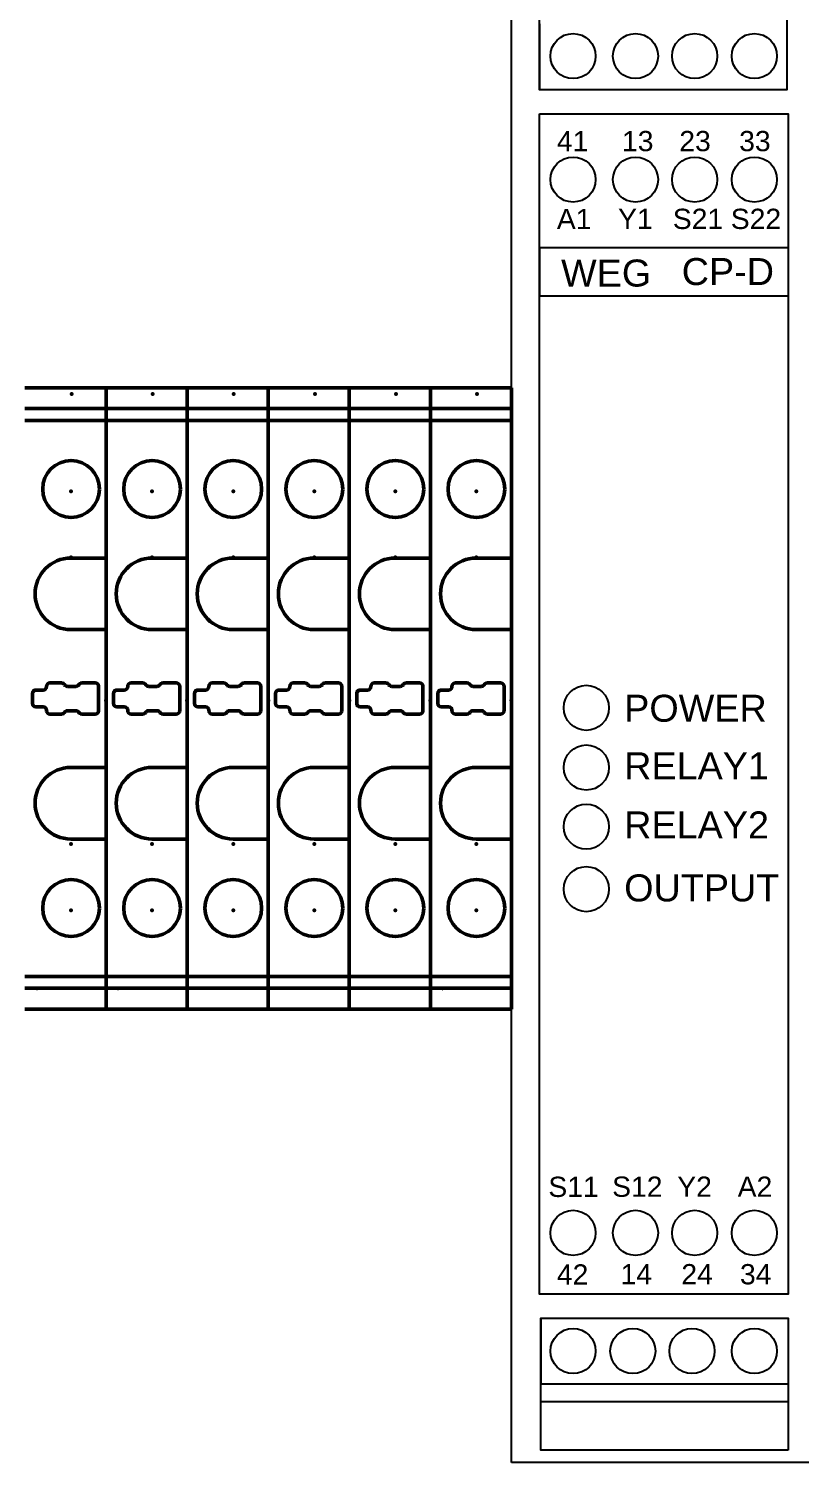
# Model space of a CAD drawing. Header units: millimetres. Extents: x -72 to 2978, y -1067 to 2817.
# Drawn here: x 552.5 to 609.6, y 728 to 834.1 of the extents above; entities that cross this region are included whole.
import ezdxf

# ---------------------------------------------------------------- set-up
doc = ezdxf.new("R2010")
doc.units = ezdxf.units.MM
doc.linetypes.add('Dashed', pattern=[2, 1, -1])
for name, color, linetype, lineweight in [('2d ConnectionPoints', 7, 'Continuous', 50), ('AM_0', 7, 'Continuous', 50), ('AM_4', 3, 'Continuous', 25), ('AM_9', 6, 'Dashed', 25)]:
    doc.layers.add(name, color=color, linetype=linetype, lineweight=lineweight)
doc.styles.get("Standard").update_dxf_attribs({"font": 'arial.ttf'})

msp = doc.modelspace()

# ---------------------------------------------------------------- linework, layer by layer
for p, q in [((588.23, 728), (588.23, 841.1)), ((590.3, 834.5), (590.3, 829.62)), ((590.29, 817.95), (608.71, 817.95)), ((590.3, 817.95), (590.3, 814.37)), ((590.29, 814.37), (608.71, 814.37)), ((588.23, 807.15), (588.23, 801.15)), ((588.23, 778.15), (588.23, 772.15)), ((590.4, 738.68), (590.4, 733.8)), ((608.7, 733.8), (590.4, 733.8)), ((608.7, 733.8), (608.7, 732.48)), ((608.7, 732.48), (590.4, 732.48)), ((610.73, 728), (588.23, 728))]:
    msp.add_line(p, q)
for points in [[(590.3, 839.39), (608.6, 839.39), (608.6, 829.62), (590.3, 829.62)], [(590.3, 827.84), (608.7, 827.84), (608.7, 740.45), (590.3, 740.45)], [(608.7, 728.91), (590.4, 728.91), (590.4, 738.68), (608.7, 738.68)]]:
    msp.add_lwpolyline(points, close=True)
for centre in [(592.79, 832.11), (597.41, 832.11), (601.79, 832.11), (606.21, 832.11), (592.79, 822.97), (597.41, 822.97), (601.79, 822.97), (606.21, 822.97), (593.77, 783.86), (593.77, 779.44), (593.77, 775.06), (593.77, 770.44), (592.79, 744.99), (597.41, 744.99), (601.79, 744.99), (606.21, 744.99), (592.79, 736.24), (597.21, 736.24), (601.59, 736.24), (606.21, 736.24)]:
    msp.add_circle(centre, 1.67)
at = {"layer": '2d ConnectionPoints'}
for p in [(555.68, 807.09), (555.68, 807.09), (561.68, 807.09), (561.68, 807.09), (567.68, 807.09), (567.68, 807.09), (573.68, 807.09), (573.68, 807.09), (579.68, 807.09), (579.68, 807.09), (585.68, 807.09), (585.68, 807.09), (555.64, 799.9), (555.64, 799.9), (561.64, 799.9), (561.64, 799.9), (567.64, 799.9), (567.64, 799.9), (573.64, 799.9), (573.64, 799.9), (579.64, 799.9), (579.64, 799.9), (585.64, 799.9), (585.64, 799.9), (555.64, 795.01), (561.64, 795.01), (567.64, 795.01), (573.64, 795.01), (579.64, 795.01), (585.64, 795.01), (558.23, 784.42), (558.23, 784.42), (558.23, 784.42), (558.23, 784.42), (558.23, 784.39), (558.23, 784.39), (558.23, 784.39), (558.23, 784.39), (564.23, 784.42), (564.23, 784.42), (564.23, 784.39), (564.23, 784.39), (570.23, 784.42), (570.23, 784.42), (570.23, 784.39), (570.23, 784.39), (576.23, 784.42), (576.23, 784.42), (576.23, 784.39), (576.23, 784.39), (582.23, 784.42), (582.23, 784.42), (582.23, 784.39), (582.23, 784.39), (588.23, 784.42), (588.23, 784.42), (555.64, 773.77), (561.64, 773.77), (567.64, 773.77), (573.64, 773.77), (579.64, 773.77), (585.64, 773.77), (555.64, 768.88), (555.64, 768.88), (561.64, 768.88), (561.64, 768.88), (567.64, 768.88), (567.64, 768.88), (573.64, 768.88), (573.64, 768.88), (579.64, 768.88), (579.64, 768.88), (585.64, 768.88), (585.64, 768.88)]:
    msp.add_point(p, dxfattribs=at)
at = {"layer": 'AM_0'}
for p, q in [((558.23, 807.55), (552.23, 807.55)), ((558.23, 807.55), (558.23, 761.56)), ((564.23, 807.55), (558.23, 807.55)), ((558.23, 807.55), (558.23, 761.56)), ((558.23, 807.55), (558.23, 761.56)), ((558.23, 807.55), (558.23, 761.56)), ((564.23, 807.55), (564.23, 761.56)), ((570.23, 807.55), (564.23, 807.55)), ((564.23, 807.55), (564.23, 761.56)), ((570.23, 807.55), (570.23, 761.56)), ((576.23, 807.55), (570.23, 807.55)), ((570.23, 807.55), (570.23, 761.56)), ((576.23, 807.55), (576.23, 761.56)), ((582.23, 807.55), (576.23, 807.55)), ((576.23, 807.55), (576.23, 761.56)), ((582.23, 807.55), (582.23, 761.56)), ((588.23, 807.55), (582.23, 807.55)), ((582.23, 807.55), (582.23, 761.56)), ((588.23, 807.55), (588.23, 761.56)), ((558.23, 806.01), (552.23, 806.01)), ((564.23, 806.01), (558.23, 806.01)), ((570.23, 806.01), (564.23, 806.01)), ((576.23, 806.01), (570.23, 806.01)), ((582.23, 806.01), (576.23, 806.01)), ((588.23, 806.01), (582.23, 806.01)), ((558.23, 805.13), (552.23, 805.13)), ((564.23, 805.13), (558.23, 805.13)), ((570.23, 805.13), (564.23, 805.13)), ((576.23, 805.13), (570.23, 805.13)), ((582.23, 805.13), (576.23, 805.13)), ((588.23, 805.13), (582.23, 805.13)), ((558.23, 794.95), (555.63, 794.95)), ((564.23, 794.95), (561.63, 794.95)), ((570.23, 794.95), (567.63, 794.95)), ((576.23, 794.95), (573.63, 794.95)), ((582.23, 794.95), (579.63, 794.95)), ((588.23, 794.95), (585.63, 794.95)), ((558.23, 789.65), (555.63, 789.65)), ((564.23, 789.65), (561.63, 789.65)), ((570.23, 789.65), (567.63, 789.65)), ((576.23, 789.65), (573.63, 789.65)), ((582.23, 789.65), (579.63, 789.65)), ((588.23, 789.65), (585.63, 789.65)), ((553.83, 785.45), (553.83, 785.43)), ((554.95, 785.7), (554.08, 785.7)), ((556, 785.45), (555.38, 785.45)), ((557.43, 785.7), (556.43, 785.7)), ((557.68, 783.65), (557.68, 785.45)), ((559.83, 785.45), (559.83, 785.43)), ((560.95, 785.7), (560.08, 785.7)), ((562, 785.45), (561.38, 785.45)), ((563.43, 785.7), (562.43, 785.7)), ((563.68, 783.65), (563.68, 785.45)), ((565.83, 785.45), (565.83, 785.43)), ((566.95, 785.7), (566.08, 785.7)), ((568, 785.45), (567.38, 785.45)), ((569.43, 785.7), (568.43, 785.7)), ((569.68, 783.65), (569.68, 785.45)), ((571.83, 785.45), (571.83, 785.43)), ((572.95, 785.7), (572.08, 785.7)), ((574, 785.45), (573.38, 785.45)), ((575.43, 785.7), (574.43, 785.7)), ((575.68, 783.65), (575.68, 785.45)), ((577.83, 785.45), (577.83, 785.43)), ((578.95, 785.7), (578.08, 785.7)), ((580, 785.45), (579.38, 785.45)), ((581.43, 785.7), (580.43, 785.7)), ((581.68, 783.65), (581.68, 785.45)), ((583.83, 785.45), (583.83, 785.43)), ((584.95, 785.7), (584.08, 785.7)), ((586, 785.45), (585.38, 785.45)), ((587.43, 785.7), (586.43, 785.7)), ((587.68, 783.65), (587.68, 785.45)), ((552.78, 784.18), (552.78, 784.93)), ((553.58, 785.18), (553.03, 785.18)), ((558.78, 784.18), (558.78, 784.93)), ((559.58, 785.18), (559.03, 785.18)), ((564.78, 784.18), (564.78, 784.93)), ((565.58, 785.18), (565.03, 785.18)), ((570.78, 784.18), (570.78, 784.93)), ((571.58, 785.18), (571.03, 785.18)), ((576.78, 784.18), (576.78, 784.93)), ((577.58, 785.18), (577.03, 785.18)), ((582.78, 784.18), (582.78, 784.93)), ((583.58, 785.18), (583.03, 785.18)), ((553.58, 783.93), (553.03, 783.93)), ((553.83, 783.65), (553.83, 783.68)), ((554.95, 783.4), (554.08, 783.4)), ((556, 783.65), (555.38, 783.65)), ((557.43, 783.4), (556.43, 783.4)), ((559.58, 783.93), (559.03, 783.93)), ((559.83, 783.65), (559.83, 783.68)), ((560.95, 783.4), (560.08, 783.4)), ((562, 783.65), (561.38, 783.65)), ((563.43, 783.4), (562.43, 783.4)), ((565.58, 783.93), (565.03, 783.93)), ((565.83, 783.65), (565.83, 783.68)), ((566.95, 783.4), (566.08, 783.4)), ((568, 783.65), (567.38, 783.65)), ((569.43, 783.4), (568.43, 783.4)), ((571.58, 783.93), (571.03, 783.93)), ((571.83, 783.65), (571.83, 783.68)), ((572.95, 783.4), (572.08, 783.4)), ((574, 783.65), (573.38, 783.65)), ((575.43, 783.4), (574.43, 783.4)), ((577.58, 783.93), (577.03, 783.93)), ((577.83, 783.65), (577.83, 783.68)), ((578.95, 783.4), (578.08, 783.4)), ((580, 783.65), (579.38, 783.65)), ((581.43, 783.4), (580.43, 783.4)), ((583.58, 783.93), (583.03, 783.93)), ((583.83, 783.65), (583.83, 783.68)), ((584.95, 783.4), (584.08, 783.4)), ((586, 783.65), (585.38, 783.65)), ((587.43, 783.4), (586.43, 783.4)), ((558.23, 779.45), (555.63, 779.45)), ((564.23, 779.45), (561.63, 779.45)), ((570.23, 779.45), (567.63, 779.45)), ((576.23, 779.45), (573.63, 779.45)), ((582.23, 779.45), (579.63, 779.45)), ((588.23, 779.45), (585.63, 779.45)), ((558.23, 774.15), (555.63, 774.15)), ((564.23, 774.15), (561.63, 774.15)), ((570.23, 774.15), (567.63, 774.15)), ((576.23, 774.15), (573.63, 774.15)), ((582.23, 774.15), (579.63, 774.15)), ((588.23, 774.15), (585.63, 774.15)), ((552.23, 763.98), (558.23, 763.98)), ((558.23, 763.98), (564.23, 763.98)), ((564.23, 763.98), (570.23, 763.98)), ((570.23, 763.98), (576.23, 763.98)), ((576.23, 763.98), (582.23, 763.98)), ((582.23, 763.98), (588.23, 763.98)), ((552.23, 763.1), (558.23, 763.1)), ((558.23, 763.1), (564.23, 763.1)), ((564.23, 763.1), (570.23, 763.1)), ((570.23, 763.1), (576.23, 763.1)), ((576.23, 763.1), (582.23, 763.1)), ((582.23, 763.1), (588.23, 763.1)), ((552.23, 761.56), (558.23, 761.56)), ((558.23, 761.56), (564.23, 761.56)), ((564.23, 761.56), (570.23, 761.56)), ((570.23, 761.56), (576.23, 761.56)), ((576.23, 761.56), (582.23, 761.56)), ((582.23, 761.56), (588.23, 761.56))]:
    msp.add_line(p, q, dxfattribs=at)
for centre in [(555.64, 800.06), (561.64, 800.06), (567.64, 800.06), (573.64, 800.06), (579.64, 800.06), (585.64, 800.06), (555.64, 769.04), (561.64, 769.04), (567.64, 769.04), (573.64, 769.04), (579.64, 769.04), (585.64, 769.04)]:
    msp.add_circle(centre, 2.1, dxfattribs=at)
for centre, radius, start, end in [((555.63, 792.3), 2.65, 90, 270), ((561.63, 792.3), 2.65, 90, 270), ((567.63, 792.3), 2.65, 90, 270), ((573.63, 792.3), 2.65, 90, 270), ((579.63, 792.3), 2.65, 90, 270), ((585.63, 792.3), 2.65, 90, 270), ((553.58, 785.43), 0.25, 270, 0), ((554.08, 785.45), 0.25, 90, 180), ((554.95, 785.45), 0.25, 30, 90), ((555.38, 785.7), 0.25, 210, 270), ((556, 785.7), 0.25, 270, 330), ((556.43, 785.45), 0.25, 90, 150), ((557.43, 785.45), 0.25, 0, 90), ((559.58, 785.43), 0.25, 270, 0), ((560.08, 785.45), 0.25, 90, 180), ((560.95, 785.45), 0.25, 30, 90), ((561.38, 785.7), 0.25, 210, 270), ((562, 785.7), 0.25, 270, 330), ((562.43, 785.45), 0.25, 90, 150), ((563.43, 785.45), 0.25, 0, 90), ((565.58, 785.43), 0.25, 270, 0), ((566.08, 785.45), 0.25, 90, 180), ((566.95, 785.45), 0.25, 30, 90), ((567.38, 785.7), 0.25, 210, 270), ((568, 785.7), 0.25, 270, 330), ((568.43, 785.45), 0.25, 90, 150), ((569.43, 785.45), 0.25, 0, 90), ((571.58, 785.43), 0.25, 270, 0), ((572.08, 785.45), 0.25, 90, 180), ((572.95, 785.45), 0.25, 30, 90), ((573.38, 785.7), 0.25, 210, 270), ((574, 785.7), 0.25, 270, 330), ((574.43, 785.45), 0.25, 90, 150), ((575.43, 785.45), 0.25, 0, 90), ((577.58, 785.43), 0.25, 270, 0), ((578.08, 785.45), 0.25, 90, 180), ((578.95, 785.45), 0.25, 30, 90), ((579.38, 785.7), 0.25, 210, 270), ((580, 785.7), 0.25, 270, 330), ((580.43, 785.45), 0.25, 90, 150), ((581.43, 785.45), 0.25, 0, 90), ((583.58, 785.43), 0.25, 270, 0), ((584.08, 785.45), 0.25, 90, 180), ((584.95, 785.45), 0.25, 30, 90), ((585.38, 785.7), 0.25, 210, 270), ((586, 785.7), 0.25, 270, 330), ((586.43, 785.45), 0.25, 90, 150), ((587.43, 785.45), 0.25, 0, 90), ((553.03, 784.93), 0.25, 90, 180), ((559.03, 784.93), 0.25, 90, 180), ((565.03, 784.93), 0.25, 90, 180), ((571.03, 784.93), 0.25, 90, 180), ((577.03, 784.93), 0.25, 90, 180), ((583.03, 784.93), 0.25, 90, 180), ((553.03, 784.18), 0.25, 180, 270), ((553.58, 783.68), 0.25, 360, 90), ((554.08, 783.65), 0.25, 180, 270), ((554.95, 783.65), 0.25, 270, 330), ((555.38, 783.4), 0.25, 90, 150), ((556, 783.4), 0.25, 30, 90), ((556.43, 783.65), 0.25, 210, 270), ((557.43, 783.65), 0.25, 270, 360), ((559.03, 784.18), 0.25, 180, 270), ((559.58, 783.68), 0.25, 360, 90), ((560.08, 783.65), 0.25, 180, 270), ((560.95, 783.65), 0.25, 270, 330), ((561.38, 783.4), 0.25, 90, 150), ((562, 783.4), 0.25, 30, 90), ((562.43, 783.65), 0.25, 210, 270), ((563.43, 783.65), 0.25, 270, 360), ((565.03, 784.18), 0.25, 180, 270), ((565.58, 783.68), 0.25, 360, 90), ((566.08, 783.65), 0.25, 180, 270), ((566.95, 783.65), 0.25, 270, 330), ((567.38, 783.4), 0.25, 90, 150), ((568, 783.4), 0.25, 30, 90), ((568.43, 783.65), 0.25, 210, 270), ((569.43, 783.65), 0.25, 270, 360), ((571.03, 784.18), 0.25, 180, 270), ((571.58, 783.68), 0.25, 360, 90), ((572.08, 783.65), 0.25, 180, 270), ((572.95, 783.65), 0.25, 270, 330), ((573.38, 783.4), 0.25, 90, 150), ((574, 783.4), 0.25, 30, 90), ((574.43, 783.65), 0.25, 210, 270), ((575.43, 783.65), 0.25, 270, 360), ((577.03, 784.18), 0.25, 180, 270), ((577.58, 783.68), 0.25, 360, 90), ((578.08, 783.65), 0.25, 180, 270), ((578.95, 783.65), 0.25, 270, 330), ((579.38, 783.4), 0.25, 90, 150), ((580, 783.4), 0.25, 30, 90), ((580.43, 783.65), 0.25, 210, 270), ((581.43, 783.65), 0.25, 270, 360), ((583.03, 784.18), 0.25, 180, 270), ((583.58, 783.68), 0.25, 360, 90), ((584.08, 783.65), 0.25, 180, 270), ((584.95, 783.65), 0.25, 270, 330), ((585.38, 783.4), 0.25, 90, 150), ((586, 783.4), 0.25, 30, 90), ((586.43, 783.65), 0.25, 210, 270), ((587.43, 783.65), 0.25, 270, 360), ((555.63, 776.8), 2.65, 90, 270), ((561.63, 776.8), 2.65, 90, 270), ((567.63, 776.8), 2.65, 90, 270), ((573.63, 776.8), 2.65, 90, 270), ((579.63, 776.8), 2.65, 90, 270), ((585.63, 776.8), 2.65, 90, 270)]:
    msp.add_arc(centre, radius, start, end, dxfattribs=at)
at = {"layer": 'AM_4'}
for points in [[(552.8, 762.99), (552.8, 763), (552.8, 763.01)], [(558.8, 762.99), (558.8, 763), (558.8, 763.01)], [(564.8, 762.99), (564.8, 763), (564.8, 763.01)], [(570.8, 762.99), (570.8, 763), (570.8, 763.01)], [(576.8, 762.99), (576.8, 763), (576.8, 763.01)], [(582.8, 762.99), (582.8, 763), (582.8, 763.01)]]:
    msp.add_lwpolyline(points, dxfattribs=at)
at = {"layer": 'AM_9'}
for points in [[(553.11, 763), (553.12, 763.01), (553.12, 763.01)], [(559.11, 763), (559.12, 763.01), (559.12, 763.01)], [(565.11, 763), (565.12, 763.01), (565.12, 763.01)], [(571.11, 763), (571.12, 763.01), (571.12, 763.01)], [(577.11, 763), (577.12, 763.01), (577.12, 763.01)], [(583.11, 763), (583.12, 763.01), (583.12, 763.01)]]:
    msp.add_lwpolyline(points, dxfattribs=at)

# ---------------------------------------------------------------- texts
at = {"attachment_point": 1}
for s, width, heights, insert, char_height in [('41', 2.2548, [0], (591.59, 826.56), 1.5), ('13', 2.2548, [0], (596.41, 826.57), 1.5), ('23', 2.2548, [0], (600.65, 826.57), 1.5), ('33', 2.2548, [0], (605.08, 826.57), 1.5), ('A1', 2.2548, [0], (591.59, 820.8), 1.5), ('Y1', 2.2548, [0], (596.12, 820.81), 1.5), ('S21', 2.2548, [0], (600.17, 820.81), 1.5), ('S22', 2.2548, [0], (604.46, 820.81), 1.5), ('WEG', 2.2548, [2.59], (591.9, 817.05), 2), ('CP-D', 2.2548, [2.59], (600.83, 817.16), 2), ('POWER', 3.8589, [0], (596.57, 784.83), 2), ('RELAY1', 3.8589, [0], (596.57, 780.57), 2), ('RELAY2', 3.8589, [0], (596.57, 776.19), 2), ('OUTPUT', 3.8589, [0], (596.57, 771.53), 2), ('S11', 2.2548, [0], (590.96, 749.15), 1.5), ('S12', 2.2548, [0], (595.68, 749.16), 1.5), ('Y2', 2.2548, [0], (600.5, 749.16), 1.5), ('A2', 2.2548, [0], (604.97, 749.16), 1.5), ('42', 2.2548, [0], (591.59, 742.66), 1.5), ('14', 2.2548, [0], (596.3, 742.68), 1.5), ('24', 2.2548, [0], (600.8, 742.68), 1.5), ('34', 2.2548, [0], (605.14, 742.68), 1.5)]:
    msp.add_mtext_dynamic_manual_height_columns(s, width=width, gutter_width=12.5, heights=heights, dxfattribs=dict(at, insert=insert, char_height=char_height))

doc.saveas('drawing.dxf')
